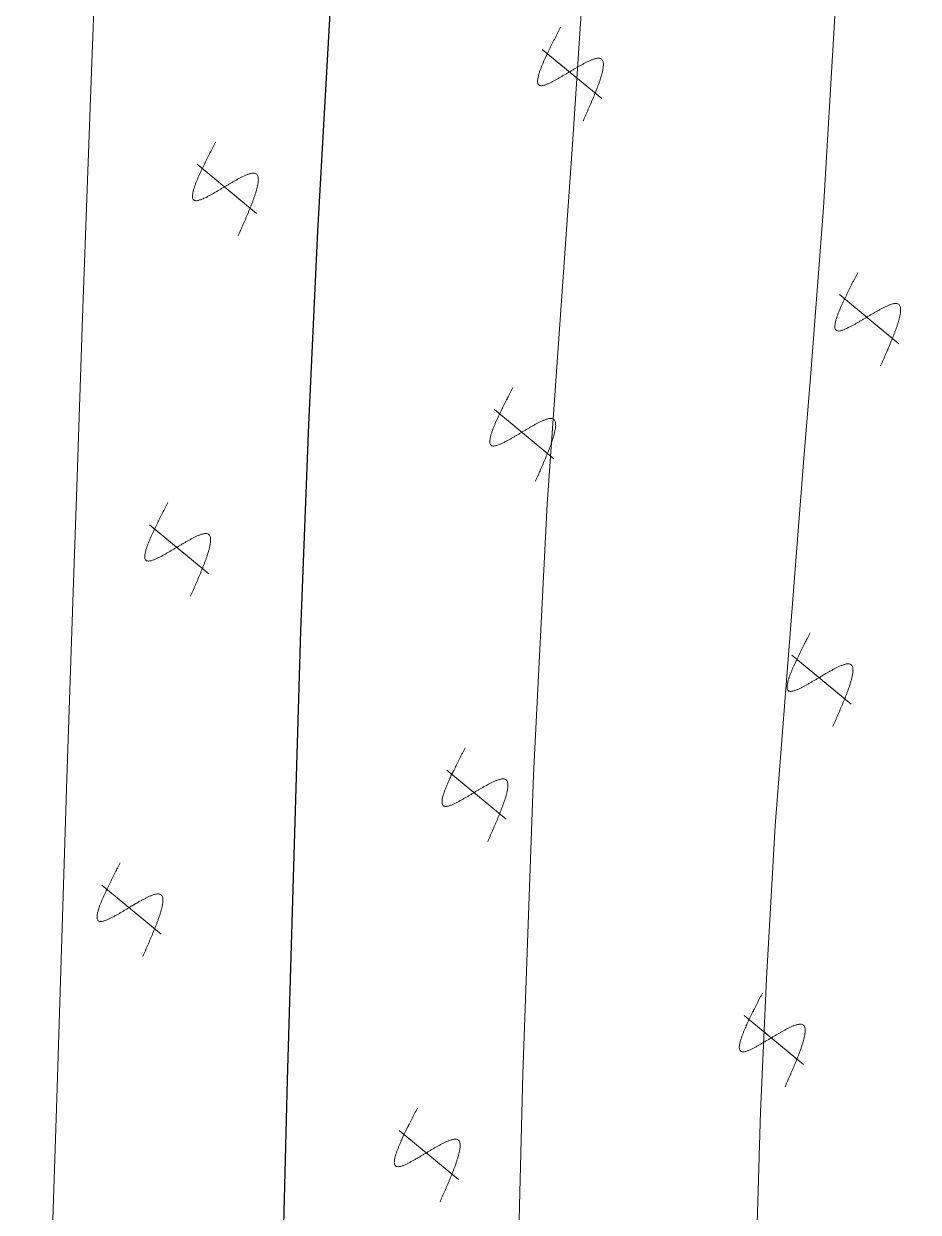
# Model space of a CAD drawing. Header units: millimetres. Extents: x -2893842 to -949497, y -1203244 to 262218.
# Drawn here: x -2181219 to -2169619, y -541827 to -526405 of the extents above; entities that cross this region are included whole.
import ezdxf

# ---------------------------------------------------------------- set-up
doc = ezdxf.new("R2010")
doc.units = ezdxf.units.MM
doc.layers.get('0').update_dxf_attribs({"lineweight": 5})
for name, color, linetype in [('!!!_ Размеры', 7, 'Continuous'), ('13_Растительность', 253, 'Continuous'), ('19_Горизонтали', 253, 'Continuous')]:
    doc.layers.add(name, color=color, linetype=linetype)

# ---------------------------------------------------------------- blocks, each defined once
blk = doc.blocks.new('g5_411')
at = {"color": 0, "linetype": 'Continuous', "lineweight": 15}
for points in [[(0.375, 1), (0.365, 0.998), (0.355, 0.996), (0.346, 0.994), (0.336, 0.991), (0.326, 0.989), (0.316, 0.987), (0.307, 0.985), (0.297, 0.983), (0.287, 0.981), (0.277, 0.979), (0.268, 0.976), (0.258, 0.974), (0.248, 0.972), (0.238, 0.97), (0.228, 0.968), (0.219, 0.966), (0.209, 0.963), (0.199, 0.961), (0.189, 0.959), (0.18, 0.957), (0.17, 0.955), (0.16, 0.952), (0.15, 0.95), (0.141, 0.948), (0.131, 0.946), (0.121, 0.943), (0.111, 0.941), (0.102, 0.939), (0.092, 0.937), (0.082, 0.934), (0.073, 0.932), (0.063, 0.93), (0.053, 0.927), (0.043, 0.925), (0.034, 0.923), (0.024, 0.92), (0.014, 0.918), (0.005, 0.915), (-0.005, 0.913), (-0.015, 0.911), (-0.025, 0.908), (-0.034, 0.906), (-0.044, 0.903), (-0.054, 0.901), (-0.063, 0.898), (-0.073, 0.895), (-0.083, 0.893), (-0.092, 0.89), (-0.102, 0.887), (-0.111, 0.885), (-0.121, 0.882), (-0.131, 0.879), (-0.14, 0.876), (-0.15, 0.873), (-0.159, 0.87), (-0.169, 0.867), (-0.178, 0.864), (-0.188, 0.861), (-0.197, 0.858), (-0.207, 0.855), (-0.216, 0.852), (-0.226, 0.849), (-0.235, 0.845), (-0.245, 0.842), (-0.254, 0.838), (-0.263, 0.834), (-0.272, 0.831), (-0.282, 0.827), (-0.291, 0.823), (-0.3, 0.818), (-0.309, 0.814), (-0.318, 0.809), (-0.327, 0.805), (-0.335, 0.799), (-0.344, 0.794), (-0.352, 0.788), (-0.36, 0.782), (-0.367, 0.775), (-0.374, 0.768), (-0.379, 0.76), (-0.383, 0.75), (-0.385, 0.741), (-0.384, 0.731), (-0.38, 0.721), (-0.375, 0.713), (-0.369, 0.705), (-0.361, 0.698), (-0.354, 0.692), (-0.346, 0.686), (-0.337, 0.681), (-0.329, 0.675), (-0.32, 0.67), (-0.312, 0.665), (-0.303, 0.661), (-0.294, 0.656), (-0.285, 0.652), (-0.276, 0.647), (-0.267, 0.643), (-0.258, 0.639), (-0.249, 0.635), (-0.239, 0.631), (-0.23, 0.627), (-0.221, 0.623), (-0.212, 0.619), (-0.202, 0.616), (-0.193, 0.612), (-0.184, 0.608), (-0.174, 0.605), (-0.165, 0.601), (-0.156, 0.597), (-0.146, 0.594), (-0.137, 0.59), (-0.128, 0.587), (-0.118, 0.584), (-0.109, 0.58), (-0.099, 0.577), (-0.09, 0.573), (-0.081, 0.57), (-0.071, 0.567), (-0.062, 0.563), (-0.052, 0.56), (-0.043, 0.556), (-0.034, 0.553), (-0.024, 0.55), (-0.015, 0.546), (-0.005, 0.543), (0.004, 0.54), (0.013, 0.536), (0.023, 0.533), (0.032, 0.53), (0.042, 0.526), (0.051, 0.523), (0.061, 0.519), (0.07, 0.516), (0.079, 0.513), (0.089, 0.509), (0.098, 0.506), (0.108, 0.502), (0.117, 0.499), (0.126, 0.495), (0.136, 0.492), (0.145, 0.488), (0.154, 0.485), (0.164, 0.481), (0.173, 0.477), (0.182, 0.474), (0.191, 0.47), (0.201, 0.466), (0.21, 0.462), (0.219, 0.458), (0.228, 0.454), (0.238, 0.45), (0.247, 0.446), (0.256, 0.442), (0.265, 0.438), (0.274, 0.433), (0.283, 0.429), (0.292, 0.425), (0.301, 0.42), (0.309, 0.415), (0.318, 0.41), (0.327, 0.405), (0.335, 0.4), (0.343, 0.394), (0.351, 0.388), (0.359, 0.382), (0.367, 0.375), (0.374, 0.368), (0.38, 0.36), (0.385, 0.352), (0.39, 0.343), (0.392, 0.333), (0.392, 0.323), (0.391, 0.313), (0.387, 0.304), (0.382, 0.295), (0.377, 0.287), (0.37, 0.279), (0.363, 0.272), (0.356, 0.266), (0.348, 0.259), (0.34, 0.253), (0.332, 0.248), (0.323, 0.242), (0.315, 0.237), (0.306, 0.232), (0.298, 0.227), (0.289, 0.222), (0.28, 0.217), (0.271, 0.213), (0.262, 0.208), (0.253, 0.204), (0.244, 0.2), (0.235, 0.196), (0.226, 0.192), (0.217, 0.188), (0.207, 0.184), (0.198, 0.18), (0.189, 0.176), (0.179, 0.173), (0.17, 0.169), (0.161, 0.165), (0.151, 0.162), (0.142, 0.158), (0.133, 0.155), (0.123, 0.151), (0.114, 0.148), (0.105, 0.145), (0.095, 0.141), (0.086, 0.138), (0.076, 0.135), (0.067, 0.132), (0.057, 0.129), (0.048, 0.125), (0.038, 0.122), (0.029, 0.119), (0.019, 0.116), (0.01, 0.113), (0, 0.11), (-0.009, 0.107), (-0.019, 0.104), (-0.028, 0.101), (-0.038, 0.098), (-0.048, 0.095), (-0.057, 0.092), (-0.067, 0.089), (-0.076, 0.086), (-0.086, 0.083), (-0.095, 0.08), (-0.105, 0.078), (-0.115, 0.075), (-0.124, 0.072), (-0.134, 0.069), (-0.143, 0.066), (-0.153, 0.063), (-0.162, 0.061), (-0.172, 0.058), (-0.182, 0.055), (-0.191, 0.052), (-0.201, 0.049), (-0.21, 0.047), (-0.22, 0.044), (-0.23, 0.041), (-0.239, 0.038), (-0.249, 0.036), (-0.259, 0.033), (-0.268, 0.03), (-0.278, 0.027), (-0.287, 0.025), (-0.297, 0.022), (-0.307, 0.019), (-0.316, 0.017), (-0.326, 0.014), (-0.336, 0.011), (-0.345, 0.008), (-0.355, 0.006), (-0.364, 0.003), (-0.374, 0), (-0.375, 0)], [(0, 1), (0, 0)]]:
    blk.add_lwpolyline(points, dxfattribs=at)
blk = doc.blocks.new('Топо_07.04.17')
at = {"layer": '19_Горизонтали', "color": 42, "linetype": 'Continuous', "lineweight": 20}
for points in [[(-287315, -349147), (-287153, -352882), (-287050, -356749), (-287036, -361061), (-287040, -365025), (-287020, -366972), (-286936, -370348), (-286878, -373552), (-286959, -377075), (-286959, -377075), (-287186, -379755), (-287416, -381574), (-287586, -382719), (-288137, -385897), (-288555, -388068), (-288770, -389152), (-289664, -393795), (-290000, -395751), (-290273, -397462), (-291102, -403231), (-291906, -408951)], [(-301238, -409362), (-300872, -406881), (-300424, -403822), (-300052, -401268), (-299874, -400051), (-299625, -398337), (-299322, -396258), (-298722, -392149), (-298388, -389880), (-298170, -388405), (-297847, -386232), (-297582, -384467), (-297355, -382962), (-297044, -380917)], [(-295017, -409088), (-294386, -404649), (-293730, -399854), (-293278, -396627), (-292705, -392787), (-292133, -389316), (-291289, -384776), (-290696, -381492), (-290489, -380185), (-290246, -378358), (-290100, -376894), (-290010, -375553), (-289944, -373655), (-289935, -372071), (-290038, -367736), (-290151, -364335), (-290186, -362683), (-290195, -359969), (-290194, -357613), (-290204, -356550), (-290376, -351535), (-290493, -349122)]]:
    blk.add_lwpolyline(points, dxfattribs=at)
at = {"layer": '19_Горизонтали', "color": 42, "linetype": 'Continuous', "lineweight": 30}
blk.add_lwpolyline([(-298127, -409225), (-296838, -400090), (-296322, -396365), (-295492, -390591), (-295088, -387941), (-294689, -385462), (-294119, -382136), (-294119, -382136), (-293242, -376713), (-293242, -376713), (-293068, -374821), (-292987, -373226), (-292953, -371430), (-292978, -369097), (-293234, -362827), (-293352, -358395), (-293374, -355668), (-293540, -352053), (-293638, -349642), (-293657, -349025)], dxfattribs=at)
at = {"layer": '13_Растительность', "color": 7, "linetype": 'Continuous', "lineweight": 20, "xscale": 999.9999999999995, "yscale": 999.9999999999995, "zscale": 999.9999999999995, "rotation": 43.98139083737546}
for p in [(-290836, -384164, -67200), (-295451, -385142, -67200), (-287364, -387761, -67200), (-291978, -388740, -67200), (-296593, -389719, -67200), (-288506, -392338, -67200), (-293121, -393317, -67200), (-297735, -394296, -67200), (-289649, -396915, -67200), (-294263, -397893, -67200)]:
    blk.add_blockref('g5_411', p, dxfattribs=at)

msp = doc.modelspace()

# ---------------------------------------------------------------- block references
at = {"layer": '!!!_ Размеры', "color": 1, "lineweight": 0, "rotation": 6.471407436947433}
msp.add_blockref('Топо_07.04.17', (-1928038.79367, -112877.83782), dxfattribs=at)

doc.saveas('drawing.dxf')
